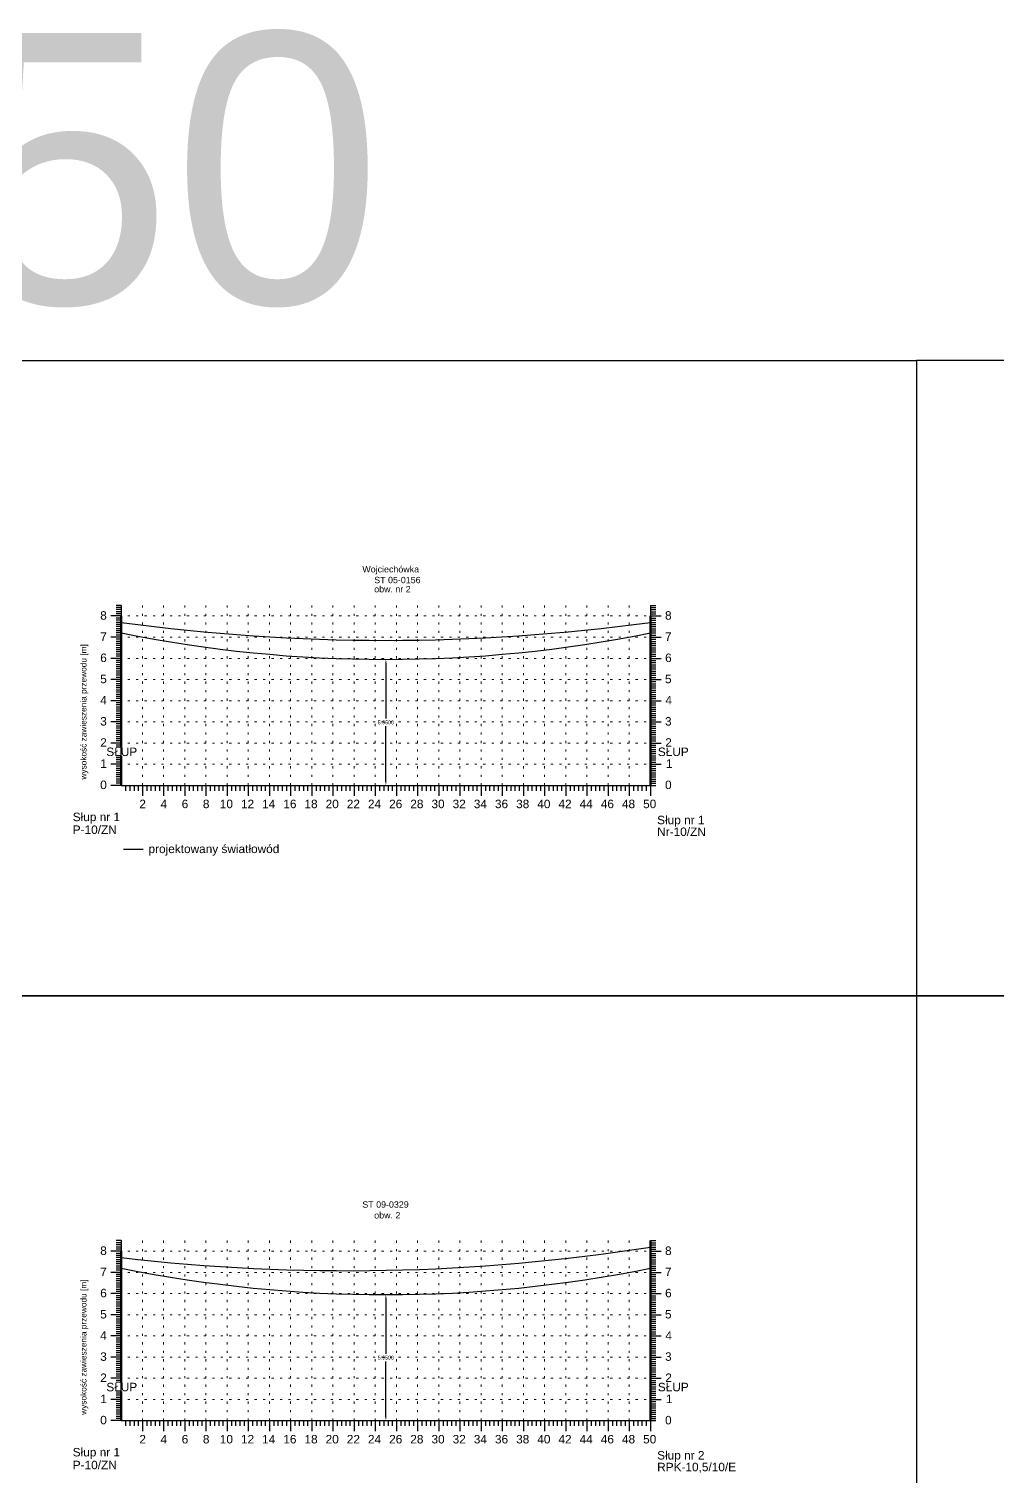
# Model space of a CAD drawing. Header units: metres. Extents: x -155 to 1812, y 681 to 886.
# Drawn here: x 1170.7 to 1216.5, y 807.8 to 876.2 of the extents above; entities that cross this region are included whole.
import ezdxf

# ---------------------------------------------------------------- set-up
doc = ezdxf.new("R2010")
doc.units = ezdxf.units.M
doc.header["$MEASUREMENT"] = 0
doc.linetypes.add('ACAD_ISO07W100', pattern=[3, 0, -3])
doc.layers.add('ramka', color=7, linetype='Continuous', plot=False)
doc.styles.get("Standard").update_dxf_attribs({"font": 'arial.ttf'})
doc.dimstyles.get("Standard").update_dxf_attribs({"dimtxt": 0.18, "dimasz": 0.18, "dimexe": 0.18, "dimexo": 0.0625, "dimgap": 0.09, "dimtad": 0, "dimtih": 1, "dimtoh": 1, "dimdec": 4, "dimzin": 0, "dimdsep": 46, "dimtxsty": 'Standard', "dimcen": 0.09, "dimadec": 0, "dimazin": 0, "dimtfac": 1, "dimtdec": 4, "dimtofl": 0, "dimtmove": 0, "dimatfit": 3, "dimfxl": 1, "dimtolj": 1, "dimtzin": 0, "dimarcsym": 0})

# ---------------------------------------------------------------- blocks, each defined once
blk = doc.blocks.new('*D289')
at = {"color": 0, "lineweight": -2}
for p, q in [((1187.539, 846.411), (1187.421, 846.411)), ((1187.601, 846.231), (1187.601, 843.618)), ((1187.601, 840.641), (1187.601, 843.254)), ((1177.764, 840.461), (1187.781, 840.461))]:
    blk.add_line(p, q, dxfattribs=at)
at = {"color": 0}
for points in [[(1187.631, 846.231), (1187.571, 846.231), (1187.601, 846.411)], [(1187.571, 840.641), (1187.631, 840.641), (1187.601, 840.461)]]:
    blk.add_solid(points, dxfattribs=at)
at = {"layer": 'Defpoints', "color": 0}
for p in [(1187.601, 846.411), (1177.701, 840.461), (1187.601, 840.461)]:
    blk.add_point(p, dxfattribs=at)
at = {"color": 0, "lineweight": 25, "insert": (1187.601, 843.436), "char_height": 0.18, "attachment_point": 5}
blk.add_mtext('\\A1;5.9500', dxfattribs=at)
blk = doc.blocks.new('*D307')
at = {"color": 0, "lineweight": -2}
for p, q in [((1187.539, 816.411), (1187.421, 816.411)), ((1187.601, 816.231), (1187.601, 813.618)), ((1187.601, 810.641), (1187.601, 813.254)), ((1177.764, 810.461), (1187.781, 810.461))]:
    blk.add_line(p, q, dxfattribs=at)
at = {"color": 0}
for points in [[(1187.631, 816.231), (1187.571, 816.231), (1187.601, 816.411)], [(1187.571, 810.641), (1187.631, 810.641), (1187.601, 810.461)]]:
    blk.add_solid(points, dxfattribs=at)
at = {"layer": 'Defpoints', "color": 0}
for p in [(1187.601, 816.411), (1177.701, 810.461), (1187.601, 810.461)]:
    blk.add_point(p, dxfattribs=at)
at = {"color": 0, "lineweight": 25, "insert": (1187.601, 813.436), "char_height": 0.18, "attachment_point": 5}
blk.add_mtext('\\A1;5.9500', dxfattribs=at)

msp = doc.modelspace()

# ---------------------------------------------------------------- linework, layer by layer
for p, q in [((1175.10122, 848.96078), (1174.85122, 848.96078)), ((1175.10122, 848.86078), (1174.85122, 848.86078)), ((1175.10122, 848.96078), (1175.10122, 840.46078)), ((1200.10122, 848.96078), (1200.10122, 840.46078)), ((1200.10122, 848.96078), (1200.35122, 848.96078)), ((1200.10122, 848.86078), (1200.35122, 848.86078)), ((1175.10122, 848.46078), (1174.60122, 848.46078)), ((1175.10122, 848.46078), (1174.60122, 848.46078)), ((1175.10122, 848.76078), (1174.85122, 848.76078)), ((1175.10122, 848.66078), (1174.85122, 848.66078)), ((1175.10122, 848.56078), (1174.85122, 848.56078)), ((1175.10122, 848.36078), (1174.85122, 848.36078)), ((1175.10122, 848.26078), (1174.85122, 848.26078)), ((1175.10122, 848.16078), (1174.85122, 848.16078)), ((1200.10122, 848.76078), (1200.35122, 848.76078)), ((1200.10122, 848.66078), (1200.35122, 848.66078)), ((1200.10122, 848.56078), (1200.35122, 848.56078)), ((1200.10122, 848.46078), (1200.60122, 848.46078)), ((1200.10122, 848.46078), (1200.60122, 848.46078)), ((1200.10122, 848.36078), (1200.35122, 848.36078)), ((1200.10122, 848.26078), (1200.35122, 848.26078)), ((1200.10122, 848.16078), (1200.35122, 848.16078)), ((1175.10122, 847.46078), (1174.60122, 847.46078)), ((1175.10122, 847.46078), (1174.60122, 847.46078)), ((1175.10122, 848.06078), (1174.85122, 848.06078)), ((1175.10122, 847.96078), (1174.85122, 847.96078)), ((1175.10122, 847.86078), (1174.85122, 847.86078)), ((1175.10122, 847.76078), (1174.85122, 847.76078)), ((1175.10122, 847.66078), (1174.85122, 847.66078)), ((1175.10122, 847.56078), (1174.85122, 847.56078)), ((1200.10122, 848.06078), (1200.35122, 848.06078)), ((1200.10122, 847.96078), (1200.35122, 847.96078)), ((1200.10122, 847.86078), (1200.35122, 847.86078)), ((1200.10122, 847.76078), (1200.35122, 847.76078)), ((1200.10122, 847.66078), (1200.35122, 847.66078)), ((1200.10122, 847.56078), (1200.35122, 847.56078)), ((1200.10122, 847.46078), (1200.60122, 847.46078)), ((1200.10122, 847.46078), (1200.60122, 847.46078)), ((1175.10122, 847.36078), (1174.85122, 847.36078)), ((1175.10122, 847.26078), (1174.85122, 847.26078)), ((1175.10122, 847.16078), (1174.85122, 847.16078)), ((1175.10122, 847.06078), (1174.85122, 847.06078)), ((1175.10122, 846.96078), (1174.85122, 846.96078)), ((1175.10122, 846.86078), (1174.85122, 846.86078)), ((1175.10122, 846.76078), (1174.85122, 846.76078)), ((1200.10122, 847.36078), (1200.35122, 847.36078)), ((1200.10122, 847.26078), (1200.35122, 847.26078)), ((1200.10122, 847.16078), (1200.35122, 847.16078)), ((1200.10122, 847.06078), (1200.35122, 847.06078)), ((1200.10122, 846.96078), (1200.35122, 846.96078)), ((1200.10122, 846.86078), (1200.35122, 846.86078)), ((1200.10122, 846.76078), (1200.35122, 846.76078)), ((1175.10122, 846.46078), (1174.60122, 846.46078)), ((1175.10122, 846.46078), (1174.60122, 846.46078)), ((1175.10122, 846.66078), (1174.85122, 846.66078)), ((1175.10122, 846.56078), (1174.85122, 846.56078)), ((1175.10122, 846.36078), (1174.85122, 846.36078)), ((1175.10122, 846.26078), (1174.85122, 846.26078)), ((1175.10122, 846.16078), (1174.85122, 846.16078)), ((1175.10122, 846.06078), (1174.85122, 846.06078)), ((1200.10122, 846.66078), (1200.35122, 846.66078)), ((1200.10122, 846.56078), (1200.35122, 846.56078)), ((1200.10122, 846.46078), (1200.60122, 846.46078)), ((1200.10122, 846.46078), (1200.60122, 846.46078)), ((1200.10122, 846.36078), (1200.35122, 846.36078)), ((1200.10122, 846.26078), (1200.35122, 846.26078)), ((1200.10122, 846.16078), (1200.35122, 846.16078)), ((1200.10122, 846.06078), (1200.35122, 846.06078)), ((1175.10122, 845.46078), (1174.60122, 845.46078)), ((1175.10122, 845.46078), (1174.60122, 845.46078)), ((1175.10122, 845.96078), (1174.85122, 845.96078)), ((1175.10122, 845.86078), (1174.85122, 845.86078)), ((1175.10122, 845.76078), (1174.85122, 845.76078)), ((1175.10122, 845.66078), (1174.85122, 845.66078)), ((1175.10122, 845.56078), (1174.85122, 845.56078)), ((1175.10122, 845.36078), (1174.85122, 845.36078)), ((1200.10122, 845.96078), (1200.35122, 845.96078)), ((1200.10122, 845.86078), (1200.35122, 845.86078)), ((1200.10122, 845.76078), (1200.35122, 845.76078)), ((1200.10122, 845.66078), (1200.35122, 845.66078)), ((1200.10122, 845.56078), (1200.35122, 845.56078)), ((1200.10122, 845.46078), (1200.60122, 845.46078)), ((1200.10122, 845.46078), (1200.60122, 845.46078)), ((1200.10122, 845.36078), (1200.35122, 845.36078)), ((1175.10122, 845.26078), (1174.85122, 845.26078)), ((1175.10122, 845.16078), (1174.85122, 845.16078)), ((1175.10122, 845.06078), (1174.85122, 845.06078)), ((1175.10122, 844.96078), (1174.85122, 844.96078)), ((1175.10122, 844.86078), (1174.85122, 844.86078)), ((1175.10122, 844.76078), (1174.85122, 844.76078)), ((1200.10122, 845.26078), (1200.35122, 845.26078)), ((1200.10122, 845.16078), (1200.35122, 845.16078)), ((1200.10122, 845.06078), (1200.35122, 845.06078)), ((1200.10122, 844.96078), (1200.35122, 844.96078)), ((1200.10122, 844.86078), (1200.35122, 844.86078)), ((1200.10122, 844.76078), (1200.35122, 844.76078)), ((1175.10122, 844.46078), (1174.60122, 844.46078)), ((1175.10122, 844.46078), (1174.60122, 844.46078)), ((1175.10122, 844.66078), (1174.85122, 844.66078)), ((1175.10122, 844.56078), (1174.85122, 844.56078)), ((1175.10122, 844.36078), (1174.85122, 844.36078)), ((1175.10122, 844.26078), (1174.85122, 844.26078)), ((1175.10122, 844.16078), (1174.85122, 844.16078)), ((1175.10122, 844.06078), (1174.85122, 844.06078)), ((1200.10122, 844.66078), (1200.35122, 844.66078)), ((1200.10122, 844.56078), (1200.35122, 844.56078)), ((1200.10122, 844.46078), (1200.60122, 844.46078)), ((1200.10122, 844.46078), (1200.60122, 844.46078)), ((1200.10122, 844.36078), (1200.35122, 844.36078)), ((1200.10122, 844.26078), (1200.35122, 844.26078)), ((1200.10122, 844.16078), (1200.35122, 844.16078)), ((1200.10122, 844.06078), (1200.35122, 844.06078)), ((1175.10122, 843.46078), (1174.60122, 843.46078)), ((1175.10122, 843.46078), (1174.60122, 843.46078)), ((1175.10122, 843.96078), (1174.85122, 843.96078)), ((1175.10122, 843.86078), (1174.85122, 843.86078)), ((1175.10122, 843.76078), (1174.85122, 843.76078)), ((1175.10122, 843.66078), (1174.85122, 843.66078)), ((1175.10122, 843.56078), (1174.85122, 843.56078)), ((1175.10122, 843.36078), (1174.85122, 843.36078)), ((1200.10122, 843.96078), (1200.35122, 843.96078)), ((1200.10122, 843.86078), (1200.35122, 843.86078)), ((1200.10122, 843.76078), (1200.35122, 843.76078)), ((1200.10122, 843.66078), (1200.35122, 843.66078)), ((1200.10122, 843.56078), (1200.35122, 843.56078)), ((1200.10122, 843.46078), (1200.60122, 843.46078)), ((1200.10122, 843.46078), (1200.60122, 843.46078)), ((1200.10122, 843.36078), (1200.35122, 843.36078)), ((1175.10122, 843.26078), (1174.85122, 843.26078)), ((1175.10122, 843.16078), (1174.85122, 843.16078)), ((1175.10122, 843.06078), (1174.85122, 843.06078)), ((1175.10122, 842.96078), (1174.85122, 842.96078)), ((1175.10122, 842.86078), (1174.85122, 842.86078)), ((1175.10122, 842.76078), (1174.85122, 842.76078)), ((1175.10122, 842.66078), (1174.85122, 842.66078)), ((1200.10122, 843.26078), (1200.35122, 843.26078)), ((1200.10122, 843.16078), (1200.35122, 843.16078)), ((1200.10122, 843.06078), (1200.35122, 843.06078)), ((1200.10122, 842.96078), (1200.35122, 842.96078)), ((1200.10122, 842.86078), (1200.35122, 842.86078)), ((1200.10122, 842.76078), (1200.35122, 842.76078)), ((1200.10122, 842.66078), (1200.35122, 842.66078)), ((1175.10122, 842.46078), (1174.60122, 842.46078)), ((1175.10122, 842.46078), (1174.60122, 842.46078)), ((1175.10122, 842.56078), (1174.85122, 842.56078)), ((1175.10122, 842.36078), (1174.85122, 842.36078)), ((1175.10122, 842.26078), (1174.85122, 842.26078)), ((1175.10122, 842.16078), (1174.85122, 842.16078)), ((1175.10122, 842.06078), (1174.85122, 842.06078)), ((1175.10122, 841.96078), (1174.85122, 841.96078)), ((1200.10122, 842.56078), (1200.35122, 842.56078)), ((1200.10122, 842.46078), (1200.60122, 842.46078)), ((1200.10122, 842.46078), (1200.60122, 842.46078)), ((1200.10122, 842.36078), (1200.35122, 842.36078)), ((1200.10122, 842.26078), (1200.35122, 842.26078)), ((1200.10122, 842.16078), (1200.35122, 842.16078)), ((1200.10122, 842.06078), (1200.35122, 842.06078)), ((1200.10122, 841.96078), (1200.35122, 841.96078)), ((1175.10122, 841.46078), (1174.60122, 841.46078)), ((1175.10122, 841.46078), (1174.60122, 841.46078)), ((1175.10122, 841.86078), (1174.85122, 841.86078)), ((1175.10122, 841.76078), (1174.85122, 841.76078)), ((1175.10122, 841.66078), (1174.85122, 841.66078)), ((1175.10122, 841.56078), (1174.85122, 841.56078)), ((1175.10122, 841.36078), (1174.85122, 841.36078)), ((1175.10122, 841.26078), (1174.85122, 841.26078)), ((1200.10122, 841.86078), (1200.35122, 841.86078)), ((1200.10122, 841.76078), (1200.35122, 841.76078)), ((1200.10122, 841.66078), (1200.35122, 841.66078)), ((1200.10122, 841.56078), (1200.35122, 841.56078)), ((1200.10122, 841.46078), (1200.60122, 841.46078)), ((1200.10122, 841.46078), (1200.60122, 841.46078)), ((1200.10122, 841.36078), (1200.35122, 841.36078)), ((1200.10122, 841.26078), (1200.35122, 841.26078)), ((1175.10122, 841.16078), (1174.85122, 841.16078)), ((1175.10122, 841.06078), (1174.85122, 841.06078)), ((1175.10122, 840.96078), (1174.85122, 840.96078)), ((1175.10122, 840.86078), (1174.85122, 840.86078)), ((1175.10122, 840.76078), (1174.85122, 840.76078)), ((1175.10122, 840.66078), (1174.85122, 840.66078)), ((1200.10122, 841.16078), (1200.35122, 841.16078)), ((1200.10122, 841.06078), (1200.35122, 841.06078)), ((1200.10122, 840.96078), (1200.35122, 840.96078)), ((1200.10122, 840.86078), (1200.35122, 840.86078)), ((1200.10122, 840.76078), (1200.35122, 840.76078)), ((1200.10122, 840.66078), (1200.35122, 840.66078)), ((1175.10122, 840.46078), (1174.60122, 840.46078)), ((1175.10122, 840.56078), (1174.85122, 840.56078)), ((1175.10122, 840.46078), (1174.85122, 840.46078)), ((1175.10122, 840.46078), (1200.10122, 840.46078)), ((1175.30122, 840.46078), (1175.30122, 840.21078)), ((1175.50122, 840.46078), (1175.50122, 840.21078)), ((1175.70122, 840.46078), (1175.70122, 840.21078)), ((1175.90122, 840.46078), (1175.90122, 840.21078)), ((1176.10122, 840.46078), (1176.10122, 839.96078)), ((1176.30122, 840.46078), (1176.30122, 840.21078)), ((1176.50122, 840.46078), (1176.50122, 840.21078)), ((1176.70122, 840.46078), (1176.70122, 840.21078)), ((1176.90122, 840.46078), (1176.90122, 840.21078)), ((1177.10122, 840.46078), (1177.10122, 839.96078)), ((1177.30122, 840.46078), (1177.30122, 840.21078)), ((1177.50122, 840.46078), (1177.50122, 840.21078)), ((1177.70122, 840.46078), (1177.70122, 840.21078)), ((1177.90122, 840.46078), (1177.90122, 840.21078)), ((1178.10122, 840.46078), (1178.10122, 839.96078)), ((1178.30122, 840.46078), (1178.30122, 840.21078)), ((1178.50122, 840.46078), (1178.50122, 840.21078)), ((1178.70122, 840.46078), (1178.70122, 840.21078)), ((1178.90122, 840.46078), (1178.90122, 840.21078)), ((1179.10122, 840.46078), (1179.10122, 839.96078)), ((1179.30122, 840.46078), (1179.30122, 840.21078)), ((1179.50122, 840.46078), (1179.50122, 840.21078)), ((1179.70122, 840.46078), (1179.70122, 840.21078)), ((1179.90122, 840.46078), (1179.90122, 840.21078)), ((1180.10122, 840.46078), (1180.10122, 839.96078)), ((1180.30122, 840.46078), (1180.30122, 840.21078)), ((1180.50122, 840.46078), (1180.50122, 840.21078)), ((1180.70122, 840.46078), (1180.70122, 840.21078)), ((1180.90122, 840.46078), (1180.90122, 840.21078)), ((1181.10122, 840.46078), (1181.10122, 839.96078)), ((1181.30122, 840.46078), (1181.30122, 840.21078)), ((1181.50122, 840.46078), (1181.50122, 840.21078)), ((1181.70122, 840.46078), (1181.70122, 840.21078)), ((1181.90122, 840.46078), (1181.90122, 840.21078)), ((1182.10122, 840.46078), (1182.10122, 839.96078)), ((1182.30122, 840.46078), (1182.30122, 840.21078)), ((1182.50122, 840.46078), (1182.50122, 840.21078)), ((1182.70122, 840.46078), (1182.70122, 840.21078)), ((1182.90122, 840.46078), (1182.90122, 840.21078)), ((1183.10122, 840.46078), (1183.10122, 839.96078)), ((1183.30122, 840.46078), (1183.30122, 840.21078)), ((1183.50122, 840.46078), (1183.50122, 840.21078)), ((1183.70122, 840.46078), (1183.70122, 840.21078)), ((1183.90122, 840.46078), (1183.90122, 840.21078)), ((1184.10122, 840.46078), (1184.10122, 839.96078)), ((1184.30122, 840.46078), (1184.30122, 840.21078)), ((1184.50122, 840.46078), (1184.50122, 840.21078)), ((1184.70122, 840.46078), (1184.70122, 840.21078)), ((1184.90122, 840.46078), (1184.90122, 840.21078)), ((1185.10122, 840.46078), (1185.10122, 839.96078)), ((1185.30122, 840.46078), (1185.30122, 840.21078)), ((1185.50122, 840.46078), (1185.50122, 840.21078)), ((1185.70122, 840.46078), (1185.70122, 840.21078)), ((1185.90122, 840.46078), (1185.90122, 840.21078)), ((1186.10122, 840.46078), (1186.10122, 839.96078)), ((1186.30122, 840.46078), (1186.30122, 840.21078)), ((1186.50122, 840.46078), (1186.50122, 840.21078)), ((1186.70122, 840.46078), (1186.70122, 840.21078)), ((1186.90122, 840.46078), (1186.90122, 840.21078)), ((1187.10122, 840.46078), (1187.10122, 839.96078)), ((1187.30122, 840.46078), (1187.30122, 840.21078)), ((1187.50122, 840.46078), (1187.50122, 840.21078)), ((1187.70122, 840.46078), (1187.70122, 840.21078)), ((1187.90122, 840.46078), (1187.90122, 840.21078)), ((1188.10122, 840.46078), (1188.10122, 839.96078)), ((1188.30122, 840.46078), (1188.30122, 840.21078)), ((1188.50122, 840.46078), (1188.50122, 840.21078)), ((1188.70122, 840.46078), (1188.70122, 840.21078)), ((1188.90122, 840.46078), (1188.90122, 840.21078)), ((1189.10122, 840.46078), (1189.10122, 839.96078)), ((1189.30122, 840.46078), (1189.30122, 840.21078)), ((1189.50122, 840.46078), (1189.50122, 840.21078)), ((1189.70122, 840.46078), (1189.70122, 840.21078)), ((1189.90122, 840.46078), (1189.90122, 840.21078)), ((1190.10122, 840.46078), (1190.10122, 839.96078)), ((1190.30122, 840.46078), (1190.30122, 840.21078)), ((1190.50122, 840.46078), (1190.50122, 840.21078)), ((1190.70122, 840.46078), (1190.70122, 840.21078)), ((1190.90122, 840.46078), (1190.90122, 840.21078)), ((1191.10122, 840.46078), (1191.10122, 839.96078)), ((1191.30122, 840.46078), (1191.30122, 840.21078)), ((1191.50122, 840.46078), (1191.50122, 840.21078)), ((1191.70122, 840.46078), (1191.70122, 840.21078)), ((1191.90122, 840.46078), (1191.90122, 840.21078)), ((1192.10122, 840.46078), (1192.10122, 839.96078)), ((1192.30122, 840.46078), (1192.30122, 840.21078)), ((1192.50122, 840.46078), (1192.50122, 840.21078)), ((1192.70122, 840.46078), (1192.70122, 840.21078)), ((1192.90122, 840.46078), (1192.90122, 840.21078)), ((1193.10122, 840.46078), (1193.10122, 839.96078)), ((1193.30122, 840.46078), (1193.30122, 840.21078)), ((1193.50122, 840.46078), (1193.50122, 840.21078)), ((1193.70122, 840.46078), (1193.70122, 840.21078)), ((1193.90122, 840.46078), (1193.90122, 840.21078)), ((1194.10122, 840.46078), (1194.10122, 839.96078)), ((1194.10122, 840.46078), (1194.10122, 839.96078)), ((1194.30122, 840.46078), (1194.30122, 840.21078)), ((1194.50122, 840.46078), (1194.50122, 840.21078)), ((1194.70122, 840.46078), (1194.70122, 840.21078)), ((1194.90122, 840.46078), (1194.90122, 840.21078)), ((1195.10122, 840.46078), (1195.10122, 839.96078)), ((1195.10122, 840.46078), (1195.10122, 839.96078)), ((1195.30122, 840.46078), (1195.30122, 840.21078)), ((1195.50122, 840.46078), (1195.50122, 840.21078)), ((1195.70122, 840.46078), (1195.70122, 840.21078)), ((1195.90122, 840.46078), (1195.90122, 840.21078)), ((1196.10122, 840.46078), (1196.10122, 839.96078)), ((1196.10122, 840.46078), (1196.10122, 839.96078)), ((1196.30122, 840.46078), (1196.30122, 840.21078)), ((1196.50122, 840.46078), (1196.50122, 840.21078)), ((1196.70122, 840.46078), (1196.70122, 840.21078)), ((1196.90122, 840.46078), (1196.90122, 840.21078)), ((1197.10122, 840.46078), (1197.10122, 839.96078)), ((1197.10122, 840.46078), (1197.10122, 839.96078)), ((1197.30122, 840.46078), (1197.30122, 840.21078)), ((1197.50122, 840.46078), (1197.50122, 840.21078)), ((1197.70122, 840.46078), (1197.70122, 840.21078)), ((1197.90122, 840.46078), (1197.90122, 840.21078)), ((1198.10122, 840.46078), (1198.10122, 839.96078)), ((1198.10122, 840.46078), (1198.10122, 839.96078)), ((1198.30122, 840.46078), (1198.30122, 840.21078)), ((1198.50122, 840.46078), (1198.50122, 840.21078)), ((1198.70122, 840.46078), (1198.70122, 840.21078)), ((1198.90122, 840.46078), (1198.90122, 840.21078)), ((1199.10122, 840.46078), (1199.10122, 839.96078)), ((1199.10122, 840.46078), (1199.10122, 839.96078)), ((1199.30122, 840.46078), (1199.30122, 840.21078)), ((1199.50122, 840.46078), (1199.50122, 840.21078)), ((1199.60122, 840.46078), (1200.10122, 840.46078)), ((1199.70122, 840.46078), (1199.70122, 840.21078)), ((1199.90122, 840.46078), (1199.90122, 840.21078)), ((1200.10122, 840.56078), (1200.35122, 840.56078)), ((1200.10122, 840.46078), (1200.35122, 840.46078)), ((1200.10122, 840.46078), (1200.10122, 839.96078)), ((1200.10122, 840.46078), (1200.10122, 839.96078)), ((1200.10122, 840.46078), (1200.10122, 839.96078)), ((1200.10122, 840.46078), (1200.10122, 839.96078)), ((1175.10122, 818.96078), (1174.85122, 818.96078)), ((1175.10122, 818.86078), (1174.85122, 818.86078)), ((1175.10122, 818.76078), (1174.85122, 818.76078)), ((1175.10122, 818.96078), (1175.10122, 810.46078)), ((1200.10122, 818.96078), (1200.10122, 810.46078)), ((1200.10122, 818.96078), (1200.35122, 818.96078)), ((1200.10122, 818.86078), (1200.35122, 818.86078)), ((1200.10122, 818.76078), (1200.35122, 818.76078)), ((1175.10122, 818.46078), (1174.60122, 818.46078)), ((1175.10122, 818.46078), (1174.60122, 818.46078)), ((1175.10122, 818.66078), (1174.85122, 818.66078)), ((1175.10122, 818.56078), (1174.85122, 818.56078)), ((1175.10122, 818.36078), (1174.85122, 818.36078)), ((1175.10122, 818.26078), (1174.85122, 818.26078)), ((1175.10122, 818.16078), (1174.85122, 818.16078)), ((1175.10122, 818.06078), (1174.85122, 818.06078)), ((1200.10122, 818.66078), (1200.35122, 818.66078)), ((1200.10122, 818.56078), (1200.35122, 818.56078)), ((1200.10122, 818.46078), (1200.60122, 818.46078)), ((1200.10122, 818.46078), (1200.60122, 818.46078)), ((1200.10122, 818.36078), (1200.35122, 818.36078)), ((1200.10122, 818.26078), (1200.35122, 818.26078)), ((1200.10122, 818.16078), (1200.35122, 818.16078)), ((1200.10122, 818.06078), (1200.35122, 818.06078)), ((1175.10122, 817.46078), (1174.60122, 817.46078)), ((1175.10122, 817.46078), (1174.60122, 817.46078)), ((1175.10122, 817.96078), (1174.85122, 817.96078)), ((1175.10122, 817.86078), (1174.85122, 817.86078)), ((1175.10122, 817.76078), (1174.85122, 817.76078)), ((1175.10122, 817.66078), (1174.85122, 817.66078)), ((1175.10122, 817.56078), (1174.85122, 817.56078)), ((1175.10122, 817.36078), (1174.85122, 817.36078)), ((1200.10122, 817.96078), (1200.35122, 817.96078)), ((1200.10122, 817.86078), (1200.35122, 817.86078)), ((1200.10122, 817.76078), (1200.35122, 817.76078)), ((1200.10122, 817.66078), (1200.35122, 817.66078)), ((1200.10122, 817.56078), (1200.35122, 817.56078)), ((1200.10122, 817.46078), (1200.60122, 817.46078)), ((1200.10122, 817.46078), (1200.60122, 817.46078)), ((1200.10122, 817.36078), (1200.35122, 817.36078)), ((1175.10122, 817.26078), (1174.85122, 817.26078)), ((1175.10122, 817.16078), (1174.85122, 817.16078)), ((1175.10122, 817.06078), (1174.85122, 817.06078)), ((1175.10122, 816.96078), (1174.85122, 816.96078)), ((1175.10122, 816.86078), (1174.85122, 816.86078)), ((1175.10122, 816.76078), (1174.85122, 816.76078)), ((1175.10122, 816.66078), (1174.85122, 816.66078)), ((1200.10122, 817.26078), (1200.35122, 817.26078)), ((1200.10122, 817.16078), (1200.35122, 817.16078)), ((1200.10122, 817.06078), (1200.35122, 817.06078)), ((1200.10122, 816.96078), (1200.35122, 816.96078)), ((1200.10122, 816.86078), (1200.35122, 816.86078)), ((1200.10122, 816.76078), (1200.35122, 816.76078)), ((1200.10122, 816.66078), (1200.35122, 816.66078)), ((1175.10122, 816.46078), (1174.60122, 816.46078)), ((1175.10122, 816.46078), (1174.60122, 816.46078)), ((1175.10122, 816.56078), (1174.85122, 816.56078)), ((1175.10122, 816.36078), (1174.85122, 816.36078)), ((1175.10122, 816.26078), (1174.85122, 816.26078)), ((1175.10122, 816.16078), (1174.85122, 816.16078)), ((1175.10122, 816.06078), (1174.85122, 816.06078)), ((1200.10122, 816.56078), (1200.35122, 816.56078)), ((1200.10122, 816.46078), (1200.60122, 816.46078)), ((1200.10122, 816.46078), (1200.60122, 816.46078)), ((1200.10122, 816.36078), (1200.35122, 816.36078)), ((1200.10122, 816.26078), (1200.35122, 816.26078)), ((1200.10122, 816.16078), (1200.35122, 816.16078)), ((1200.10122, 816.06078), (1200.35122, 816.06078)), ((1175.10122, 815.46078), (1174.60122, 815.46078)), ((1175.10122, 815.46078), (1174.60122, 815.46078)), ((1175.10122, 815.96078), (1174.85122, 815.96078)), ((1175.10122, 815.86078), (1174.85122, 815.86078)), ((1175.10122, 815.76078), (1174.85122, 815.76078)), ((1175.10122, 815.66078), (1174.85122, 815.66078)), ((1175.10122, 815.56078), (1174.85122, 815.56078)), ((1175.10122, 815.36078), (1174.85122, 815.36078)), ((1200.10122, 815.96078), (1200.35122, 815.96078)), ((1200.10122, 815.86078), (1200.35122, 815.86078)), ((1200.10122, 815.76078), (1200.35122, 815.76078)), ((1200.10122, 815.66078), (1200.35122, 815.66078)), ((1200.10122, 815.56078), (1200.35122, 815.56078)), ((1200.10122, 815.46078), (1200.60122, 815.46078)), ((1200.10122, 815.46078), (1200.60122, 815.46078)), ((1200.10122, 815.36078), (1200.35122, 815.36078)), ((1175.10122, 815.26078), (1174.85122, 815.26078)), ((1175.10122, 815.16078), (1174.85122, 815.16078)), ((1175.10122, 815.06078), (1174.85122, 815.06078)), ((1175.10122, 814.96078), (1174.85122, 814.96078)), ((1175.10122, 814.86078), (1174.85122, 814.86078)), ((1175.10122, 814.76078), (1174.85122, 814.76078)), ((1175.10122, 814.66078), (1174.85122, 814.66078)), ((1200.10122, 815.26078), (1200.35122, 815.26078)), ((1200.10122, 815.16078), (1200.35122, 815.16078)), ((1200.10122, 815.06078), (1200.35122, 815.06078)), ((1200.10122, 814.96078), (1200.35122, 814.96078)), ((1200.10122, 814.86078), (1200.35122, 814.86078)), ((1200.10122, 814.76078), (1200.35122, 814.76078)), ((1200.10122, 814.66078), (1200.35122, 814.66078)), ((1175.10122, 814.46078), (1174.60122, 814.46078)), ((1175.10122, 814.46078), (1174.60122, 814.46078)), ((1175.10122, 814.56078), (1174.85122, 814.56078)), ((1175.10122, 814.36078), (1174.85122, 814.36078)), ((1175.10122, 814.26078), (1174.85122, 814.26078)), ((1175.10122, 814.16078), (1174.85122, 814.16078)), ((1175.10122, 814.06078), (1174.85122, 814.06078)), ((1175.10122, 813.96078), (1174.85122, 813.96078)), ((1200.10122, 814.56078), (1200.35122, 814.56078)), ((1200.10122, 814.46078), (1200.60122, 814.46078)), ((1200.10122, 814.46078), (1200.60122, 814.46078)), ((1200.10122, 814.36078), (1200.35122, 814.36078)), ((1200.10122, 814.26078), (1200.35122, 814.26078)), ((1200.10122, 814.16078), (1200.35122, 814.16078)), ((1200.10122, 814.06078), (1200.35122, 814.06078)), ((1200.10122, 813.96078), (1200.35122, 813.96078)), ((1175.10122, 813.46078), (1174.60122, 813.46078)), ((1175.10122, 813.46078), (1174.60122, 813.46078)), ((1175.10122, 813.86078), (1174.85122, 813.86078)), ((1175.10122, 813.76078), (1174.85122, 813.76078)), ((1175.10122, 813.66078), (1174.85122, 813.66078)), ((1175.10122, 813.56078), (1174.85122, 813.56078)), ((1175.10122, 813.36078), (1174.85122, 813.36078)), ((1175.10122, 813.26078), (1174.85122, 813.26078)), ((1200.10122, 813.86078), (1200.35122, 813.86078)), ((1200.10122, 813.76078), (1200.35122, 813.76078)), ((1200.10122, 813.66078), (1200.35122, 813.66078)), ((1200.10122, 813.56078), (1200.35122, 813.56078)), ((1200.10122, 813.46078), (1200.60122, 813.46078)), ((1200.10122, 813.46078), (1200.60122, 813.46078)), ((1200.10122, 813.36078), (1200.35122, 813.36078)), ((1200.10122, 813.26078), (1200.35122, 813.26078)), ((1175.10122, 813.16078), (1174.85122, 813.16078)), ((1175.10122, 813.06078), (1174.85122, 813.06078)), ((1175.10122, 812.96078), (1174.85122, 812.96078)), ((1175.10122, 812.86078), (1174.85122, 812.86078)), ((1175.10122, 812.76078), (1174.85122, 812.76078)), ((1175.10122, 812.66078), (1174.85122, 812.66078)), ((1175.10122, 812.56078), (1174.85122, 812.56078)), ((1200.10122, 813.16078), (1200.35122, 813.16078)), ((1200.10122, 813.06078), (1200.35122, 813.06078)), ((1200.10122, 812.96078), (1200.35122, 812.96078)), ((1200.10122, 812.86078), (1200.35122, 812.86078)), ((1200.10122, 812.76078), (1200.35122, 812.76078)), ((1200.10122, 812.66078), (1200.35122, 812.66078)), ((1200.10122, 812.56078), (1200.35122, 812.56078)), ((1175.10122, 812.46078), (1174.60122, 812.46078)), ((1175.10122, 812.46078), (1174.60122, 812.46078)), ((1175.10122, 812.36078), (1174.85122, 812.36078)), ((1175.10122, 812.26078), (1174.85122, 812.26078)), ((1175.10122, 812.16078), (1174.85122, 812.16078)), ((1175.10122, 812.06078), (1174.85122, 812.06078)), ((1175.10122, 811.96078), (1174.85122, 811.96078)), ((1200.10122, 812.46078), (1200.60122, 812.46078)), ((1200.10122, 812.46078), (1200.60122, 812.46078)), ((1200.10122, 812.36078), (1200.35122, 812.36078)), ((1200.10122, 812.26078), (1200.35122, 812.26078)), ((1200.10122, 812.16078), (1200.35122, 812.16078)), ((1200.10122, 812.06078), (1200.35122, 812.06078)), ((1200.10122, 811.96078), (1200.35122, 811.96078)), ((1175.10122, 811.46078), (1174.60122, 811.46078)), ((1175.10122, 811.46078), (1174.60122, 811.46078)), ((1175.10122, 811.86078), (1174.85122, 811.86078)), ((1175.10122, 811.76078), (1174.85122, 811.76078)), ((1175.10122, 811.66078), (1174.85122, 811.66078)), ((1175.10122, 811.56078), (1174.85122, 811.56078)), ((1175.10122, 811.36078), (1174.85122, 811.36078)), ((1175.10122, 811.26078), (1174.85122, 811.26078)), ((1200.10122, 811.86078), (1200.35122, 811.86078)), ((1200.10122, 811.76078), (1200.35122, 811.76078)), ((1200.10122, 811.66078), (1200.35122, 811.66078)), ((1200.10122, 811.56078), (1200.35122, 811.56078)), ((1200.10122, 811.46078), (1200.60122, 811.46078)), ((1200.10122, 811.46078), (1200.60122, 811.46078)), ((1200.10122, 811.36078), (1200.35122, 811.36078)), ((1200.10122, 811.26078), (1200.35122, 811.26078)), ((1175.10122, 811.16078), (1174.85122, 811.16078)), ((1175.10122, 811.06078), (1174.85122, 811.06078)), ((1175.10122, 810.96078), (1174.85122, 810.96078)), ((1175.10122, 810.86078), (1174.85122, 810.86078)), ((1175.10122, 810.76078), (1174.85122, 810.76078)), ((1175.10122, 810.66078), (1174.85122, 810.66078)), ((1175.10122, 810.56078), (1174.85122, 810.56078)), ((1200.10122, 811.16078), (1200.35122, 811.16078)), ((1200.10122, 811.06078), (1200.35122, 811.06078)), ((1200.10122, 810.96078), (1200.35122, 810.96078)), ((1200.10122, 810.86078), (1200.35122, 810.86078)), ((1200.10122, 810.76078), (1200.35122, 810.76078)), ((1200.10122, 810.66078), (1200.35122, 810.66078)), ((1200.10122, 810.56078), (1200.35122, 810.56078)), ((1175.10122, 810.46078), (1174.60122, 810.46078)), ((1175.10122, 810.46078), (1174.85122, 810.46078)), ((1175.10122, 810.46078), (1200.10122, 810.46078)), ((1175.30122, 810.46078), (1175.30122, 810.21078)), ((1175.50122, 810.46078), (1175.50122, 810.21078)), ((1175.70122, 810.46078), (1175.70122, 810.21078)), ((1175.90122, 810.46078), (1175.90122, 810.21078)), ((1176.10122, 810.46078), (1176.10122, 809.96078)), ((1176.30122, 810.46078), (1176.30122, 810.21078)), ((1176.50122, 810.46078), (1176.50122, 810.21078)), ((1176.70122, 810.46078), (1176.70122, 810.21078)), ((1176.90122, 810.46078), (1176.90122, 810.21078)), ((1177.10122, 810.46078), (1177.10122, 809.96078)), ((1177.30122, 810.46078), (1177.30122, 810.21078)), ((1177.50122, 810.46078), (1177.50122, 810.21078)), ((1177.70122, 810.46078), (1177.70122, 810.21078)), ((1177.90122, 810.46078), (1177.90122, 810.21078)), ((1178.10122, 810.46078), (1178.10122, 809.96078)), ((1178.30122, 810.46078), (1178.30122, 810.21078)), ((1178.50122, 810.46078), (1178.50122, 810.21078)), ((1178.70122, 810.46078), (1178.70122, 810.21078)), ((1178.90122, 810.46078), (1178.90122, 810.21078)), ((1179.10122, 810.46078), (1179.10122, 809.96078)), ((1179.30122, 810.46078), (1179.30122, 810.21078)), ((1179.50122, 810.46078), (1179.50122, 810.21078)), ((1179.70122, 810.46078), (1179.70122, 810.21078)), ((1179.90122, 810.46078), (1179.90122, 810.21078)), ((1180.10122, 810.46078), (1180.10122, 809.96078)), ((1180.30122, 810.46078), (1180.30122, 810.21078)), ((1180.50122, 810.46078), (1180.50122, 810.21078)), ((1180.70122, 810.46078), (1180.70122, 810.21078)), ((1180.90122, 810.46078), (1180.90122, 810.21078)), ((1181.10122, 810.46078), (1181.10122, 809.96078)), ((1181.30122, 810.46078), (1181.30122, 810.21078)), ((1181.50122, 810.46078), (1181.50122, 810.21078)), ((1181.70122, 810.46078), (1181.70122, 810.21078)), ((1181.90122, 810.46078), (1181.90122, 810.21078)), ((1182.10122, 810.46078), (1182.10122, 809.96078)), ((1182.30122, 810.46078), (1182.30122, 810.21078)), ((1182.50122, 810.46078), (1182.50122, 810.21078)), ((1182.70122, 810.46078), (1182.70122, 810.21078)), ((1182.90122, 810.46078), (1182.90122, 810.21078)), ((1183.10122, 810.46078), (1183.10122, 809.96078)), ((1183.30122, 810.46078), (1183.30122, 810.21078)), ((1183.50122, 810.46078), (1183.50122, 810.21078)), ((1183.70122, 810.46078), (1183.70122, 810.21078)), ((1183.90122, 810.46078), (1183.90122, 810.21078)), ((1184.10122, 810.46078), (1184.10122, 809.96078)), ((1184.30122, 810.46078), (1184.30122, 810.21078)), ((1184.50122, 810.46078), (1184.50122, 810.21078)), ((1184.70122, 810.46078), (1184.70122, 810.21078)), ((1184.90122, 810.46078), (1184.90122, 810.21078)), ((1185.10122, 810.46078), (1185.10122, 809.96078)), ((1185.30122, 810.46078), (1185.30122, 810.21078)), ((1185.50122, 810.46078), (1185.50122, 810.21078)), ((1185.70122, 810.46078), (1185.70122, 810.21078)), ((1185.90122, 810.46078), (1185.90122, 810.21078)), ((1186.10122, 810.46078), (1186.10122, 809.96078)), ((1186.30122, 810.46078), (1186.30122, 810.21078)), ((1186.50122, 810.46078), (1186.50122, 810.21078)), ((1186.70122, 810.46078), (1186.70122, 810.21078)), ((1186.90122, 810.46078), (1186.90122, 810.21078)), ((1187.10122, 810.46078), (1187.10122, 809.96078)), ((1187.30122, 810.46078), (1187.30122, 810.21078)), ((1187.50122, 810.46078), (1187.50122, 810.21078)), ((1187.70122, 810.46078), (1187.70122, 810.21078)), ((1187.90122, 810.46078), (1187.90122, 810.21078)), ((1188.10122, 810.46078), (1188.10122, 809.96078)), ((1188.30122, 810.46078), (1188.30122, 810.21078)), ((1188.50122, 810.46078), (1188.50122, 810.21078)), ((1188.70122, 810.46078), (1188.70122, 810.21078)), ((1188.90122, 810.46078), (1188.90122, 810.21078)), ((1189.10122, 810.46078), (1189.10122, 809.96078)), ((1189.30122, 810.46078), (1189.30122, 810.21078)), ((1189.50122, 810.46078), (1189.50122, 810.21078)), ((1189.70122, 810.46078), (1189.70122, 810.21078)), ((1189.90122, 810.46078), (1189.90122, 810.21078)), ((1190.10122, 810.46078), (1190.10122, 809.96078)), ((1190.30122, 810.46078), (1190.30122, 810.21078)), ((1190.50122, 810.46078), (1190.50122, 810.21078)), ((1190.70122, 810.46078), (1190.70122, 810.21078)), ((1190.90122, 810.46078), (1190.90122, 810.21078)), ((1191.10122, 810.46078), (1191.10122, 809.96078)), ((1191.30122, 810.46078), (1191.30122, 810.21078)), ((1191.50122, 810.46078), (1191.50122, 810.21078)), ((1191.70122, 810.46078), (1191.70122, 810.21078)), ((1191.90122, 810.46078), (1191.90122, 810.21078)), ((1192.10122, 810.46078), (1192.10122, 809.96078)), ((1192.30122, 810.46078), (1192.30122, 810.21078)), ((1192.50122, 810.46078), (1192.50122, 810.21078)), ((1192.70122, 810.46078), (1192.70122, 810.21078)), ((1192.90122, 810.46078), (1192.90122, 810.21078)), ((1193.10122, 810.46078), (1193.10122, 809.96078)), ((1193.30122, 810.46078), (1193.30122, 810.21078)), ((1193.50122, 810.46078), (1193.50122, 810.21078)), ((1193.70122, 810.46078), (1193.70122, 810.21078)), ((1193.90122, 810.46078), (1193.90122, 810.21078)), ((1194.10122, 810.46078), (1194.10122, 809.96078)), ((1194.10122, 810.46078), (1194.10122, 809.96078)), ((1194.30122, 810.46078), (1194.30122, 810.21078)), ((1194.50122, 810.46078), (1194.50122, 810.21078)), ((1194.70122, 810.46078), (1194.70122, 810.21078)), ((1194.90122, 810.46078), (1194.90122, 810.21078)), ((1195.10122, 810.46078), (1195.10122, 809.96078)), ((1195.10122, 810.46078), (1195.10122, 809.96078)), ((1195.30122, 810.46078), (1195.30122, 810.21078)), ((1195.50122, 810.46078), (1195.50122, 810.21078)), ((1195.70122, 810.46078), (1195.70122, 810.21078)), ((1195.90122, 810.46078), (1195.90122, 810.21078)), ((1196.10122, 810.46078), (1196.10122, 809.96078)), ((1196.10122, 810.46078), (1196.10122, 809.96078)), ((1196.30122, 810.46078), (1196.30122, 810.21078)), ((1196.50122, 810.46078), (1196.50122, 810.21078)), ((1196.70122, 810.46078), (1196.70122, 810.21078)), ((1196.90122, 810.46078), (1196.90122, 810.21078)), ((1197.10122, 810.46078), (1197.10122, 809.96078)), ((1197.10122, 810.46078), (1197.10122, 809.96078)), ((1197.30122, 810.46078), (1197.30122, 810.21078)), ((1197.50122, 810.46078), (1197.50122, 810.21078)), ((1197.70122, 810.46078), (1197.70122, 810.21078)), ((1197.90122, 810.46078), (1197.90122, 810.21078)), ((1198.10122, 810.46078), (1198.10122, 809.96078)), ((1198.10122, 810.46078), (1198.10122, 809.96078)), ((1198.30122, 810.46078), (1198.30122, 810.21078)), ((1198.50122, 810.46078), (1198.50122, 810.21078)), ((1198.70122, 810.46078), (1198.70122, 810.21078)), ((1198.90122, 810.46078), (1198.90122, 810.21078)), ((1199.10122, 810.46078), (1199.10122, 809.96078)), ((1199.10122, 810.46078), (1199.10122, 809.96078)), ((1199.30122, 810.46078), (1199.30122, 810.21078)), ((1199.50122, 810.46078), (1199.50122, 810.21078)), ((1199.60122, 810.46078), (1200.10122, 810.46078)), ((1199.70122, 810.46078), (1199.70122, 810.21078)), ((1199.90122, 810.46078), (1199.90122, 810.21078)), ((1200.10122, 810.46078), (1200.35122, 810.46078)), ((1200.10122, 810.46078), (1200.10122, 809.96078)), ((1200.10122, 810.46078), (1200.10122, 809.96078)), ((1200.10122, 810.46078), (1200.10122, 809.96078)), ((1200.10122, 810.46078), (1200.10122, 809.96078))]:
    msp.add_line(p, q)
at = {"linetype": 'ACAD_ISO07W100', "lineweight": 15, "ltscale": 0.1}
for p, q in [((1176.10122, 840.46078), (1176.10122, 848.96078)), ((1177.10122, 840.46078), (1177.10122, 848.96078)), ((1178.10122, 840.46078), (1178.10122, 848.96078)), ((1179.10122, 840.46078), (1179.10122, 848.96078)), ((1180.10122, 840.46078), (1180.10122, 848.96078)), ((1181.10122, 840.46078), (1181.10122, 848.96078)), ((1182.10122, 840.46078), (1182.10122, 848.96078)), ((1183.10122, 840.46078), (1183.10122, 848.96078)), ((1184.10122, 840.46078), (1184.10122, 848.96078)), ((1185.10122, 840.46078), (1185.10122, 848.96078)), ((1186.10122, 840.46078), (1186.10122, 848.96078)), ((1187.10122, 840.46078), (1187.10122, 848.96078)), ((1188.10122, 840.46078), (1188.10122, 848.96078)), ((1189.10122, 840.46078), (1189.10122, 848.96078)), ((1190.10122, 840.46078), (1190.10122, 848.96078)), ((1191.10122, 840.46078), (1191.10122, 848.96078)), ((1192.10122, 840.46078), (1192.10122, 848.96078)), ((1193.10122, 840.46078), (1193.10122, 848.96078)), ((1194.10122, 840.46078), (1194.10122, 848.96078)), ((1195.10122, 840.46078), (1195.10122, 848.96078)), ((1196.10122, 840.46078), (1196.10122, 848.96078)), ((1197.10122, 840.46078), (1197.10122, 848.96078)), ((1198.10122, 840.46078), (1198.10122, 848.96078)), ((1199.10122, 840.46078), (1199.10122, 848.96078)), ((1200.10122, 840.46078), (1200.10122, 848.96078)), ((1200.10122, 840.46078), (1200.10122, 848.96078)), ((1174.60122, 848.46078), (1200.10122, 848.46078)), ((1174.60122, 847.46078), (1200.10122, 847.46078)), ((1174.60122, 846.46078), (1200.10122, 846.46078)), ((1174.60122, 845.46078), (1200.10122, 845.46078)), ((1174.60122, 844.46078), (1200.10122, 844.46078)), ((1174.60122, 843.46078), (1200.10122, 843.46078)), ((1174.60122, 842.46078), (1200.10122, 842.46078)), ((1174.60122, 841.46078), (1200.10122, 841.46078)), ((1176.10122, 810.46078), (1176.10122, 818.96078)), ((1177.10122, 810.46078), (1177.10122, 818.96078)), ((1178.10122, 810.46078), (1178.10122, 818.96078)), ((1179.10122, 810.46078), (1179.10122, 818.96078)), ((1180.10122, 810.46078), (1180.10122, 818.96078)), ((1181.10122, 810.46078), (1181.10122, 818.96078)), ((1182.10122, 810.46078), (1182.10122, 818.96078)), ((1183.10122, 810.46078), (1183.10122, 818.96078)), ((1184.10122, 810.46078), (1184.10122, 818.96078)), ((1185.10122, 810.46078), (1185.10122, 818.96078)), ((1186.10122, 810.46078), (1186.10122, 818.96078)), ((1187.10122, 810.46078), (1187.10122, 818.96078)), ((1188.10122, 810.46078), (1188.10122, 818.96078)), ((1189.10122, 810.46078), (1189.10122, 818.96078)), ((1190.10122, 810.46078), (1190.10122, 818.96078)), ((1191.10122, 810.46078), (1191.10122, 818.96078)), ((1192.10122, 810.46078), (1192.10122, 818.96078)), ((1193.10122, 810.46078), (1193.10122, 818.96078)), ((1194.10122, 810.46078), (1194.10122, 818.96078)), ((1195.10122, 810.46078), (1195.10122, 818.96078)), ((1196.10122, 810.46078), (1196.10122, 818.96078)), ((1197.10122, 810.46078), (1197.10122, 818.96078)), ((1198.10122, 810.46078), (1198.10122, 818.96078)), ((1199.10122, 810.46078), (1199.10122, 818.96078)), ((1200.10122, 810.46078), (1200.10122, 818.96078)), ((1200.10122, 810.46078), (1200.10122, 818.96078)), ((1174.60122, 818.46078), (1200.10122, 818.46078)), ((1174.60122, 817.46078), (1200.10122, 817.46078)), ((1174.60122, 816.46078), (1200.10122, 816.46078)), ((1174.60122, 815.46078), (1200.10122, 815.46078)), ((1174.60122, 814.46078), (1200.10122, 814.46078)), ((1174.60122, 813.46078), (1200.10122, 813.46078)), ((1174.60122, 812.46078), (1200.10122, 812.46078)), ((1174.60122, 811.46078), (1200.10122, 811.46078))]:
    msp.add_line(p, q, dxfattribs=at)
at = {"lineweight": 100}
for p, q in [((1175.10122, 848.46078), (1175.10122, 840.46078)), ((1200.10122, 848.46078), (1200.10122, 840.46078)), ((1200.10122, 818.96078), (1200.10122, 810.46078)), ((1175.10122, 818.46078), (1175.10122, 810.46078))]:
    msp.add_line(p, q, dxfattribs=at)
at = {"color": 3, "lineweight": 25}
msp.add_line((1175.20677, 837.45345), (1176.13736, 837.45345), dxfattribs=at)
at = {"lineweight": 25}
for points in [[(1168.85544, 860.52182), (1212.66867, 860.52182), (1212.66867, 830.52182), (1168.85544, 830.52182), (1168.85544, 860.52182)], [(1261.00621, 860.52182), (1212.66867, 860.52182), (1212.66867, 830.52182), (1261.00621, 830.52182), (1261.00621, 860.52182)], [(1199.10122, 840.46078), (1199.60122, 840.46078)], [(1168.85544, 830.52182), (1212.66867, 830.52182), (1212.66867, 800.52182), (1168.85544, 800.52182), (1168.85544, 830.52182)], [(1261.00621, 830.52182), (1212.66867, 830.52182), (1212.66867, 800.52182), (1261.00621, 800.52182), (1261.00621, 830.52182)], [(1199.10122, 810.46078), (1199.60122, 810.46078)]]:
    msp.add_lwpolyline(points, dxfattribs=at)
at = {"lineweight": 30}
for centre, radius, start, end in [((1187.60122, 939.64755), 92.33676, 262.2197512, 277.7802488), ((1185.77075, 909.93431), 92.39166, 263.3686011, 278.9229246)]:
    msp.add_arc(centre, radius, start, end, dxfattribs=at)
at = {"color": 3, "lineweight": 30}
for centre in [(1187.60122, 909.53578), (1187.60122, 879.53578)]:
    msp.add_arc(centre, 63.125, 258.5788137, 281.4211863, dxfattribs=at)
at = {"layer": 'ramka'}
for p, q in [((1175.10122, 840.46078), (1188.10122, 840.46078)), ((1175.10122, 810.46078), (1188.10122, 810.46078))]:
    msp.add_line(p, q, dxfattribs=at)

# ---------------------------------------------------------------- texts
at = {"lineweight": 25}
msp.add_text('50', height=12.782133, dxfattribs=at).set_placement((1167.58131, 863.21103))
for s, height, p in [('Wojciechówka', 0.3, (1186.48993, 850.51835)), ('ST 05-0156', 0.3, (1187.05008, 850.0093)), ('obw. nr 2', 0.3, (1187.05008, 849.57734)), ('8', 0.4, (1174.10396, 848.28669)), ('8', 0.4, (1200.78961, 848.28669)), ('7', 0.4, (1174.10396, 847.28669)), ('7', 0.4, (1200.78661, 847.28669)), ('6', 0.4, (1174.10396, 846.28669)), ('6', 0.4, (1200.79234, 846.28669)), ('5', 0.4, (1174.10396, 845.28669)), ('5', 0.4, (1200.78688, 845.28669)), ('4', 0.4, (1174.10396, 844.28669)), ('4', 0.4, (1200.80762, 844.28669)), ('3', 0.4, (1174.10396, 843.28669)), ('3', 0.4, (1200.78961, 843.28669)), ('2', 0.4, (1174.10396, 842.28669)), ('2', 0.4, (1200.80079, 842.28669)), ('1', 0.4, (1174.10396, 841.28669)), ('1', 0.4, (1200.82944, 841.28669)), ('0', 0.4, (1174.10396, 840.28669)), ('0', 0.4, (1200.79124, 840.28669)), ('2', 0.4, (1175.9544, 839.38511)), ('4', 0.4, (1176.9544, 839.38511)), ('6', 0.4, (1177.9544, 839.38511)), ('8', 0.4, (1178.9544, 839.38511)), ('10', 0.4, (1179.7544, 839.38511)), ('12', 0.4, (1180.7544, 839.38511)), ('14', 0.4, (1181.7544, 839.38511)), ('16', 0.4, (1182.7544, 839.38511)), ('18', 0.4, (1183.7544, 839.38511)), ('20', 0.4, (1184.7544, 839.38511)), ('22', 0.4, (1185.7544, 839.38511)), ('24', 0.4, (1186.7544, 839.38511)), ('26', 0.4, (1187.7544, 839.38511)), ('28', 0.4, (1188.7544, 839.38511)), ('30', 0.4, (1189.7544, 839.38511)), ('32', 0.4, (1190.7544, 839.38511)), ('34', 0.4, (1191.7544, 839.38511)), ('36', 0.4, (1192.7544, 839.38511)), ('38', 0.4, (1193.7544, 839.38511)), ('40', 0.4, (1194.7544, 839.38511)), ('42', 0.4, (1195.7544, 839.38511)), ('44', 0.4, (1196.7544, 839.38511)), ('46', 0.4, (1197.7544, 839.38511)), ('48', 0.4, (1198.7544, 839.38511)), ('50', 0.4, (1199.7544, 839.38511)), ('Słup nr 1', 0.4, (1172.80597, 838.77224)), ('P-10/ZN', 0.4, (1172.80597, 838.16735)), ('Słup nr 1', 0.4, (1200.41762, 838.62613)), ('Nr-10/ZN', 0.4, (1200.41924, 838.07118)), ('projektowany światłowód', 0.4, (1176.38611, 837.26369)), ('ST 09-0329', 0.3, (1186.48993, 820.51835)), ('obw. 2', 0.3, (1187.05008, 820.0093)), ('8', 0.4, (1174.10396, 818.28669)), ('8', 0.4, (1200.78961, 818.28669)), ('7', 0.4, (1174.10396, 817.28669)), ('7', 0.4, (1200.78661, 817.28669)), ('6', 0.4, (1174.10396, 816.28669)), ('6', 0.4, (1200.79234, 816.28669)), ('5', 0.4, (1174.10396, 815.28669)), ('5', 0.4, (1200.78688, 815.28669)), ('4', 0.4, (1174.10396, 814.28669)), ('4', 0.4, (1200.80762, 814.28669)), ('3', 0.4, (1174.10396, 813.28669)), ('3', 0.4, (1200.78961, 813.28669)), ('2', 0.4, (1174.10396, 812.28669)), ('2', 0.4, (1200.80079, 812.28669)), ('1', 0.4, (1174.10396, 811.28669)), ('1', 0.4, (1200.82944, 811.28669)), ('0', 0.4, (1174.10396, 810.28669)), ('0', 0.4, (1200.79124, 810.28669)), ('Słup nr 1', 0.4, (1172.80597, 808.77224)), ('2', 0.4, (1175.9544, 809.38511)), ('4', 0.4, (1176.9544, 809.38511)), ('6', 0.4, (1177.9544, 809.38511)), ('8', 0.4, (1178.9544, 809.38511)), ('10', 0.4, (1179.7544, 809.38511)), ('12', 0.4, (1180.7544, 809.38511)), ('14', 0.4, (1181.7544, 809.38511)), ('16', 0.4, (1182.7544, 809.38511)), ('18', 0.4, (1183.7544, 809.38511)), ('20', 0.4, (1184.7544, 809.38511)), ('22', 0.4, (1185.7544, 809.38511)), ('24', 0.4, (1186.7544, 809.38511)), ('26', 0.4, (1187.7544, 809.38511)), ('28', 0.4, (1188.7544, 809.38511)), ('30', 0.4, (1189.7544, 809.38511)), ('32', 0.4, (1190.7544, 809.38511)), ('34', 0.4, (1191.7544, 809.38511)), ('36', 0.4, (1192.7544, 809.38511)), ('38', 0.4, (1193.7544, 809.38511)), ('40', 0.4, (1194.7544, 809.38511)), ('42', 0.4, (1195.7544, 809.38511)), ('44', 0.4, (1196.7544, 809.38511)), ('46', 0.4, (1197.7544, 809.38511)), ('48', 0.4, (1198.7544, 809.38511)), ('50', 0.4, (1199.7544, 809.38511)), ('P-10/ZN', 0.4, (1172.80597, 808.16735)), ('Słup nr 2', 0.4, (1200.41762, 808.62613)), ('RPK-10,5/10/E', 0.4, (1200.41924, 808.07118))]:
    msp.add_text(s, height=height).set_placement(p)

# ---------------------------------------------------------------- dimensions: what is measured, and where the dimension line sits
for base, p1, p2, picture, middle in [((1187.60122, 840.46078), (1187.60122, 846.41078), (1177.70122, 840.46078), '*D289', (1187.60122, 843.43578)), ((1187.60122, 810.46078), (1187.60122, 816.41078), (1177.70122, 810.46078), '*D307', (1187.60122, 813.43578))]:
    dim = msp.add_linear_dim(base=base, p1=p1, p2=p2, angle=90, dimstyle='Standard', dxfattribs=at)
    dim.commit()
    dim.dimension.update_dxf_attribs({"geometry": picture, "text_midpoint": middle})

# ---------------------------------------------------------------- next in the draw order: texts
at = {"lineweight": 18, "char_height": 0.28, "attachment_point": 1, "rotation": 90, "bg_fill": 3, "box_fill_scale": 1, "bg_fill_color": 256, "bg_fill_transparency": 0}
for insert in [(1173.17526, 840.73573), (1173.17526, 810.73573)]:
    msp.add_mtext_dynamic_manual_height_columns('wysokość zawieszenia przewodu [m]', width=9.2804774, gutter_width=2, heights=[-0.36385], dxfattribs=dict(at, insert=insert))
at = {"lineweight": 18, "char_height": 0.4, "attachment_point": 1, "bg_fill": 3, "box_fill_scale": 1, "bg_fill_color": 256, "bg_fill_transparency": 0}
for insert in [(1174.39311, 842.24699), (1200.45029, 842.24699), (1174.39311, 812.24699), (1200.45029, 812.24699)]:
    msp.add_mtext_dynamic_manual_height_columns('SŁUP', width=1.5368437, gutter_width=2, heights=[-0.41364], dxfattribs=dict(at, insert=insert))

# ---------------------------------------------------------------- next in the draw order: linework, layer by layer
at = {"layer": 'ramka'}
for p, q in [((1175.10122, 840.46078), (1175.10122, 847.78078)), ((1175.10122, 810.46078), (1175.10122, 817.78078))]:
    msp.add_line(p, q, dxfattribs=at)

doc.saveas('drawing.dxf')
